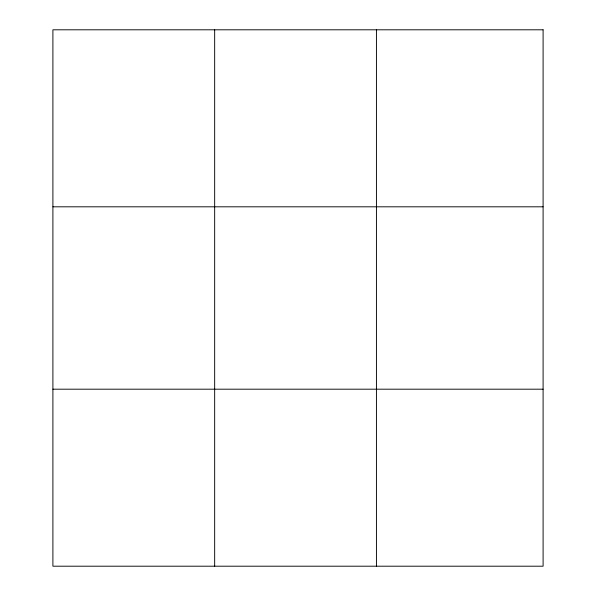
<?xml version="1.0" encoding="UTF-8"?>
<svg xmlns="http://www.w3.org/2000/svg" width="596" height="596" viewBox="0 0 596 596"><rect width="100%" height="100%" fill="white"/><g stroke="black" fill="none" stroke-linecap="round" stroke-linejoin="round"><path stroke-width="0.89" d="M214.664 566.2L214.664 29.8M376.434 566.2L376.434 29.8M52.902 206.812L543.098 206.812M52.902 389.188L543.098 389.188M543.098 29.8L543.098 566.2L52.902 566.2L52.902 29.8L543.098 29.8"/></g></svg>
